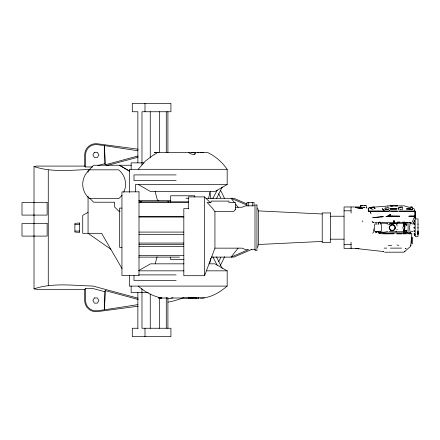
<?xml version="1.0" encoding="UTF-8"?>
<svg xmlns="http://www.w3.org/2000/svg" width="440" height="440" viewBox="0 0 440 440"><rect width="100%" height="100%" fill="white"/><g stroke="black" fill="none" stroke-linecap="round" stroke-linejoin="round"><path stroke-width="0.66" d="M141.982 162.861L141.982 111.749L170.923 111.749L170.923 103.345L132.281 103.345L132.281 111.749L137.869 111.749L137.869 162.861M150.255 157.41L150.255 111.749M159.538 152.642L159.538 111.749M252.285 205.854L252.285 202.494M351.06 247.863L351.06 248.43L344.058 248.43L344.058 206.976L361.004 206.976M351.06 242.253L351.06 244.585L344.058 244.585M368.286 210.469L368.286 208.23M373.725 232.463L373.731 228.816M374.567 224.444L374.589 230.94L375.062 231.341L377.355 231.341M374.605 208.692L374.611 207.114L371.762 207.114L371.762 208.692M393.773 222.151L393.773 220.473M394.614 222.431L394.614 222.129M403.436 231.308L403.436 230.973M404.278 225.324L403.436 225.324L403.436 224.994M403.436 224.208L403.436 223.922M403.436 222.607L403.436 225.324M404.278 227.832L404.278 228.729M404.278 226.314L404.278 224.637A1.683 1.683 0 0 1 405.955 222.943L408.034 222.943L408.117 227.816L408.034 232.463L405.955 232.463A1.683 1.683 0 0 1 404.278 230.764C405.042 228.806 402.518 223.311 406.098 222.943L405.108 222.519L406.098 222.943M412.115 243.941L412.115 237.083M415.201 212.366L415.201 211.877M415.481 218.18L415.481 211.162L415.201 211.178L415.201 218.18L415.481 218.18L415.481 211.244M418 234.707L418 234.399M418 233.998L418 232.749L417.83 234.058L417.808 233.282M418 232.106L418 231.578L417.83 234.058M418 230.901L418 231.506M418 227.337L418 228.069M418 223.9L418 224.505M200.371 298.001C210.419 298.216 219.731 292.38 227.161 286.099L227.189 270.837L214.935 263.835L209.033 263.835M368.286 208.346L368.286 208.769M379.038 222.547L378.345 222.865L378.345 224.246L378.433 223.289L379.324 222.404L378.791 222.756M399.306 211.123L414.552 211.123L414.436 208.989L412.175 208.203M404.278 230.412L404.745 231.946L406.098 232.463L405.108 232.887L406.098 232.463M368.286 209.693L368.286 210.034M379.181 233.134L379.175 233.602C378.928 232.49 380.606 233.871 381.057 232.887L381.354 232.887M403.436 230.208L404.278 230.082M379.17 222.321L379.175 222.013L379.043 222.431M414.651 224.142C413.43 221.777 414.695 227.639 414.288 223.669L414.073 224.197L414.447 223.52M194.865 154.231L194.931 152.642L195.509 152.653L194.865 154.231L193.089 154.462L191.07 153.967L188.65 152.642L191.609 152.636M182.727 298.007L196.02 297.985L196.048 297.423M368.286 210.821L368.286 211.178L414.915 211.178L414.816 216.354L412.242 222.035M105.507 290.648L104.302 309.82L97.262 310.756A10.324 10.324 0 0 1 85.58 300.526L85.58 288.442L92.615 288.442L104.302 291.572L105.507 290.648L138.116 299.453M404.426 228.443L404.432 226.468M384.615 252.208L404.036 252.17L410.652 246.213L411.846 233.745L396.704 233.783L401.528 233.783M414.887 211.492L414.557 211.178M395.247 228.344L395.247 227.062M159.676 298.007L160.171 297.6L161.926 298.007L158.532 298.007L158.62 297.336C151.085 295.229 144.1 291.308 138.27 286.099M360.695 206.487L360.459 206.976M410.85 245.856L411.004 245.02M415.201 212.575L415.481 211.739M209.841 262.933L210.727 258.231M402.76 227.42L404.151 225.324M414.057 221.403L414.678 220L413.666 223.262M378.543 223.768L379.198 222.519M381.37 231.028L381.387 224.395M413.721 223.102L413.925 222.096M406.78 224.846A0.589 0.589 0 0 0 406.159 224.037A0.589 0.589 0 0 0 405.768 224.978A0.589 0.589 0 0 0 406.78 224.846L406.78 224.395M406.78 231.006A0.589 0.589 0 0 0 406.159 230.203A0.589 0.589 0 0 0 405.768 231.143A0.589 0.589 0 0 0 406.78 231.006L406.78 230.56M257.648 247.451L258.352 244.508L258.352 210.898L257.648 207.955M406.236 225.209L406.016 224.076L405.702 224.367M406.236 231.374L406.016 230.241L405.702 230.532M155.227 263.835L157.064 256.79M208.45 198.616L210.337 191.571M410.097 223.223L410.234 222.761L409.453 227.7L410.207 232.556M414.068 218.18L414.502 217.118M188.298 208.659L183.821 208.659L183.821 275.704L204.573 275.704L214.935 248.149L214.935 211.673L212.636 208.423L207.163 202.494L211.013 202.494L211.013 201.097L228.943 201.097L228.943 202.494L235.384 202.494L235.384 209.632L233.717 211.327L232.304 211.673L214.935 211.673M222.244 187L216.557 198.495M404.833 226.853L404.723 227.106L404.723 226.264L404.833 226.534M412.115 237.644L411.834 242.688L412.115 243.529M217.195 190.174L212.817 198.578M375.925 232.705L376.084 232.424L375.54 232.887M396.798 224.142L396.577 224.51L397.353 223.724L397.117 223.867M198.545 298.023L198.88 297.49L198.545 298.023L196.02 297.985M140.657 202.169L141.482 201.256L140.816 202.109M138.27 169.306L145.486 160.936L154.308 154.369M373.137 232.755L372.625 233.239M238.134 248.067L231.066 257.114L248.573 249.552L245.465 249.552L242.105 248.149L214.935 248.149M161.112 298.001L159.472 297.589L158.532 298.007M360.756 208.373L362.549 208.175L360.047 208.313L355.57 207.488C357.22 207.719 363.05 209.682 362.23 207.224L360.476 207.108M140.762 201.971L141.482 201.256M369.023 207.625L369.738 207.438L369.089 207.548M85.58 288.442L84.695 289.322L36.52 289.322L34.012 288.849L34.012 235.868M198.407 297.974L198.897 297.523M409.849 207.114L412.693 207.114L412.473 209.308M387.965 231.374C386.117 232.106 380.859 233.013 380.105 231.088M88.055 212.306L82.737 215.38L82.737 233.305L101.624 233.305L122.029 268.642M138.847 270.501L150.519 263.835L183.97 263.835M195.179 152.642L207.933 152.642C215.611 156.459 222.316 162.222 227.161 169.306L227.178 184.569L214.874 191.571L150.573 191.571L138.457 184.569M396.6 229.873L397.375 229.449M361.609 208.318L361.064 208.351M409.811 232.606L411.928 231.484L413.012 231.55M390.566 225.11L392.156 224.62L393.514 224.901M381.783 217.206L382.388 216.909M193.407 298.007L192.968 297.347L191.125 297.297L188.122 297.875L193.407 298.007L192.968 297.347M251.372 249.552L233.865 257.114L211.316 257.114M379.181 222.272L380.611 222.167M393.514 230.505L392.156 230.786L390.566 230.296M384.549 208.263L385.506 207.961M385.759 208.687L386.161 208.544M413.012 223.856L411.928 223.922L409.811 222.799M412.506 216.051L408.969 216.172L414.849 216.051L413.65 216.051M366.284 206.729L366.185 205.573L361.306 205.755M380.853 223.548L380.177 224.109C381.695 222.547 385.935 223.19 388.014 224.07M92.615 166.964L85.58 166.964L85.58 154.88A10.324 10.324 0 0 1 97.262 144.65L104.302 145.585L104.302 163.834L105.507 164.758L138.116 155.953M97.807 165.572L104.302 163.834M106.634 165.621L135.977 157.757A72.413 72.413 0 0 1 137.951 157.256M193.688 297.99L194.865 297.704M34.012 288.849C53.026 282.519 73.304 285.577 92.928 286.044L135.977 297.649A72.413 72.413 0 0 0 137.951 298.15M387.932 215.402L390.847 214.715L387.855 216.051L390.847 214.715L389.219 215.094M370.48 207.35L369.259 207.488L369.837 207.785M376.877 222.822L376.266 222.937M34.012 202.565L34.012 166.556L36.52 166.084L84.695 166.084L85.58 166.964M409.882 222.503L410.278 222.431M412.709 209.231L410.652 209.237M403.436 231.704L392.304 231.798L389.23 231.396M412.264 209.237L411.202 209.308M137.858 304.651L104.302 309.82L104.302 291.572M362.131 208.274L362.445 208.225M375.414 208.582L374.154 208.731M138.111 306.207L97.378 311.63A11.204 11.204 0 0 1 84.695 300.526L84.695 289.449M355.812 207.213C354.305 207.768 363.303 207.631 360.47 207.18M381.629 233.783L394.191 233.745L383.587 233.767M370.728 207.356L369.259 207.488L370.145 207.383M399.905 222.035L397.293 222.035M362.202 205.573L360.58 205.573L361.993 205.573M410.295 209.143L406.604 209.143M369.474 207.493L372.554 207.213M388.498 209.215L385.699 209.242L386.837 209.22M369.347 207.482L371.872 207.279M409.041 233.783L411.131 233.783M373.109 207.191L385.952 206.19M402.633 222.195L404.69 222.035M154.605 154.413L157.482 152.647L154.391 152.636L158.521 152.642M396.798 209.143L391.831 209.143M403.436 224.56L403.436 223.702L402.908 223.603L394.614 223.586M403.733 233.783L405.752 233.783M396.715 223.57L395.461 223.597M90.266 169.494C71.511 169.983 52.157 172.651 34.012 166.556M258.352 244.508L322.212 241.428M191.51 298.007L193.633 297.902L190.443 298.007M383.84 251.592C382.943 251.482 383.752 251.587 383.488 251.548M374.853 222.948L375.216 222.943M400.065 207.68L398.607 207.889L398.057 208.406L398.712 207.856L400.301 207.686M393.773 223.586L389.906 223.801L388.828 224.406L389.818 223.812L393.773 223.586L393.773 220.919M365.954 205.573L364.562 205.573M158.889 200.536L157.52 200.536L155.117 191.571M375.012 224.065L377.256 224.059M375.062 231.341L380.325 231.341M197.84 152.636L197.428 152.636L198.996 152.642M358.1 248.38L355.911 248.397L359.046 248.375M191.757 152.642L192.825 152.636M203.39 152.642L200.371 152.636M159.814 152.642L189.151 152.642M191.823 152.642L193.523 152.642M194.931 152.642L191.174 152.636M143.891 162.861L131.137 162.861L131.137 169.306M131.368 165.242L93.66 165.242L88.055 170.847L88.055 172.211M227.161 169.306L129.316 169.306L129.344 192.385M176.165 174.906L133.991 174.906L133.991 180.51L176.165 180.51M227.178 184.569L135.405 184.569L135.405 191.884M210.177 202.494L204.573 196.895L188.298 196.895L188.298 208.896M185.955 198.292L188.7 198.292M206.003 198.292L233.865 198.292L246.912 203.929M138.76 200.536L170.88 200.536M139.007 201.812L188.298 201.812M139.007 202.428L188.298 202.428M390.517 205.854L390.132 205.854L398.255 205.854M391.155 205.854L393.674 205.854M394.713 205.854L397.232 205.854M386.854 205.854L389.901 205.854M398.943 205.854L404.278 205.854L409.541 207.422M397.661 205.854L396.754 205.854M390.632 206.063L392.716 206.063M372.889 207.114L373.186 207.114M388.542 207.114L385.693 207.114M400.966 207.114L401.566 207.114M399.845 207.114L402.688 207.114L402.683 209.325L399.845 209.215L400.197 209.215M235.417 207.257L242.105 207.257L245.465 205.854L254.067 205.854L254.067 202.494L246.95 202.494L246.95 205.854M387.112 207.114L387.415 207.114M410.691 207.114L411.57 207.114L410.971 207.114M121.946 208.098L119.564 208.098L119.564 247.308L121.946 247.308M388.278 208.109L389.433 208.109M371.85 209.215L373.186 209.215M386.034 209.215L385.688 209.215M386.716 209.215L387.442 209.215M388.256 209.215L388.548 209.215M409.893 209.215L410.377 209.215M344.058 210.815L351.06 210.815M368.726 211.123L388.944 211.123M390.896 211.123L397.469 211.123M120.126 211.178L118.8 211.178L114.598 206.976L114.598 202.213L93.66 202.213L89.458 198.011M330.611 216.222L344.058 216.222M139.007 216.431L183.821 216.431M139.007 217.047L183.821 217.047M378.499 222.519L410.24 222.519M410.889 222.519L411.505 222.519M74.894 224.34L79.657 224.34M74.894 231.066L79.657 231.066M139.007 232.084L183.821 232.084M378.493 232.887L410.24 232.887M139.007 234.382L183.821 234.382M330.611 239.184L344.058 239.184M139.007 243.062L183.821 243.062M139.007 244.354L183.821 244.354M388.295 245.399L391.721 245.394M139.007 246.648L183.821 246.648M384.181 248.122L386.804 248.122M390.379 248.122L401.583 248.122M382.85 251.482L355.449 248.424L351.06 248.43L351.06 244.409M251.07 249.552L255.426 249.552M139.007 255.332L183.821 255.332M138.655 257.114L179.498 257.114M184.019 259.633L170.681 259.633L170.681 257.114M138.738 270.837L183.992 270.837M206.762 270.837L227.189 270.837M138.567 274.896L176.165 274.896M176.165 280.5L133.991 280.5L133.991 275.517M227.161 286.099L129.333 286.099L129.327 275.237M148.346 292.545L131.137 292.545L131.137 286.099M162.503 298.007L159.132 298.001L158.62 297.336L159.472 297.589M162.982 298.007L167.404 298.007M170.94 298.007L204.32 298.007M138.177 328.251L132.281 328.251L132.281 336.655L170.923 336.655L170.923 328.251L141.982 328.251L141.982 292.545M391.248 205.854L391.633 205.854M394.884 205.854L395.472 205.854M384.731 209.215L385.176 209.215M195.052 298.007L196.955 298.007M160.193 298.007L160.666 298.007M413.991 211.118L414.552 211.123M380.562 232.887L381.057 232.887M376.305 232.562L376.866 232.579M395.83 231.803L396.616 231.831M258.352 210.898L322.212 213.978M377.405 222.75L378.345 222.865M360.932 205.618L361.691 205.662L361.35 205.573M371.679 208.769L369.864 208.555L370.156 208.89M138.111 149.198L97.378 143.776A11.204 11.204 0 0 0 84.695 154.88L84.695 166.397M137.858 150.755L104.302 145.585L105.507 164.758M396.968 245.02L398.899 245.322M380.853 231.858L380.177 231.297M246.356 204.897L231.066 198.292L234.394 202.549M406.01 225.165L405.697 224.873M406.01 231.325L405.697 231.033M396.6 225.533L397.375 225.957M387.068 223.619L387.459 223.839M408.194 208.071L408.683 208.362M110.831 249.249L88.055 233.305L88.055 196.136M414.639 234.955L415.002 235.29L414.095 233.739L414.623 234.773M414.266 233.189L414.563 233.519M404.151 230.082L402.765 228.047M168.685 201.999L167.926 201.24L168.614 202.114M235.637 204.149L238.134 207.339M378.384 232.045L379.049 232.865L378.34 232.469L378.345 231.115L378.081 232.474L378.296 231.451L378.813 232.628M212.817 256.828L217.195 265.232M216.469 256.922L222.195 268.411M415.481 217.619L415.201 216.777M235.169 209.16L235.384 209.632M362.808 221.854L362.478 220.831M209.841 192.472L210.986 198.517M191.125 297.297L191.208 298.001M403.436 232.799L403.436 230.082M404.481 228.58L404.481 228.855M393.773 222.354L393.773 223.779L394.614 223.779L394.614 220.473M404.833 226.259L404.833 229.147M404.613 226.056L404.613 229.35M368.286 210.381L368.286 211.178M351.06 206.976L351.06 213.136M248.727 202.494L248.727 205.854M204.573 196.895L204.573 275.704M194.772 197.032L194.772 195.773L170.681 195.773L170.681 202.306M167.91 111.749L167.91 152.642M167.91 297.352L167.91 328.251M166.281 111.749L166.281 152.642M166.281 297.352L166.281 328.251M159.538 297.352L159.538 328.251M150.255 293.915L150.255 328.251M144.996 103.345L144.996 111.749M144.996 328.251L144.996 336.655M141.916 162.861L141.916 164.797M141.916 288.679L141.916 292.545M137.869 292.545L137.869 328.251M48.263 169.983L48.263 285.423M34.012 214.792L34.012 223.625M33.974 202.494L33.974 215.1M33.974 223.504L33.974 236.104M220.754 257.422A72.413 72.413 0 0 1 218.653 261.696M172.992 297.77A72.413 72.413 0 0 1 167.673 298.947M218.653 193.705A72.413 72.413 0 0 1 220.754 197.984M224.565 256.69A75.625 75.625 0 0 1 220.149 265.617M183.266 297.732A75.625 75.625 0 0 1 167.981 302.154M220.479 190.366A75.625 75.625 0 0 1 224.565 198.715M123.745 192.253A18.486 18.486 0 0 0 118.641 169.829L89.639 169.829A18.486 18.486 0 0 0 89.639 198.677L118.641 198.677A18.486 18.486 0 0 0 121.979 195.201M415.201 234.657L415.201 236.528L418 236.5L418 218.906L415.201 218.878L415.201 234.657M414.068 230.626C413.974 232.914 415.421 230.967 414.068 230.626M414.057 227.222L414.079 228.283C415.036 229.345 414.865 225.885 414.057 227.222M390.252 208.83L390.099 209.138L390.478 208.511L390.252 208.83M94.402 152.29L92.906 154.88L94.402 157.471L97.394 157.471L98.89 154.88L97.394 152.29L94.402 152.29M94.402 297.935L92.906 300.526L94.402 303.116L97.394 303.116L98.89 300.526L97.394 297.935L94.402 297.935M389.884 210.359L389.444 210.777L389.884 210.359M404.888 251.273L404.586 251.581L404.888 251.273M390.968 209.011L390.61 209.248L391.87 208.791L390.968 209.011M405.427 248.474L406.01 248.391L405.427 248.474M413.991 216.53L408.914 216.53L414.716 216.639L413.991 216.53M374.589 217.476L372.713 217.718L383.4 216.585L374.589 217.476M79.657 223.014L74.894 223.355L74.894 232.051L79.657 232.392L79.657 223.014M389.708 216.53L385.952 216.568L399.718 216.53L389.708 216.53M392.051 216.051L389.692 216.172L399.74 216.167L392.051 216.051M408.309 208.791L406.472 208.863L410.124 208.863L408.309 208.791M394.191 208.791L391.853 208.863L396.77 208.863L394.191 208.791M157.009 152.636L156.151 152.642L158.433 152.636L157.009 152.636M139.007 191.818L121.946 191.884L121.946 275.506L139.007 275.506L139.007 191.818M47.135 202.494L22 202.494L22 215.1L47.135 215.1L47.135 202.494M256.949 205.018L254.991 205.018L254.991 250.388L256.949 250.388L256.949 205.018M330.611 212.938L322.212 212.938L322.212 242.468L330.611 242.468L330.611 212.938M47.135 223.504L22 223.504L22 236.104L47.135 236.104L47.135 223.504M402.501 209.226L402.501 209.226M382.635 208.984L382.151 208.885L382.982 209.16A2.013 1.947 82.2 0 1 383.598 209.748L384.159 210.705L382.635 208.984M373.918 222.514L372.174 221.843L373.918 222.514M364.496 207.477L363.336 207.157L364.942 207.631L364.496 207.477M375.82 222.635L376.068 222.899L375.82 222.635M129.663 171.254L119.4 165.242L129.685 171.243M410.064 208.912L409.778 208.643L410.388 209.319L410.064 208.912M379.198 232.887L378.543 231.605L379.198 232.887M366.856 208.01L366.168 207.317L366.845 208.005M404.267 208.318L404.267 208.318M398.261 208.912L398.057 208.648L398.492 209.325L398.261 208.912M370.167 211.635L369.815 211.178L371.008 213.417L370.167 211.635M414.161 234.273C413.98 233.844 415.278 236.715 414.161 234.273M390.693 230.373A3.08 3.08 0 0 0 395.313 227.7A3.08 3.08 0 0 0 390.693 225.032A3.08 3.08 0 0 0 390.693 230.373M390.39 229.62A2.662 2.662 0 0 0 394.812 228.338A2.662 2.662 0 0 0 391.49 225.148A2.662 2.662 0 0 0 390.39 229.62"/></g></svg>
